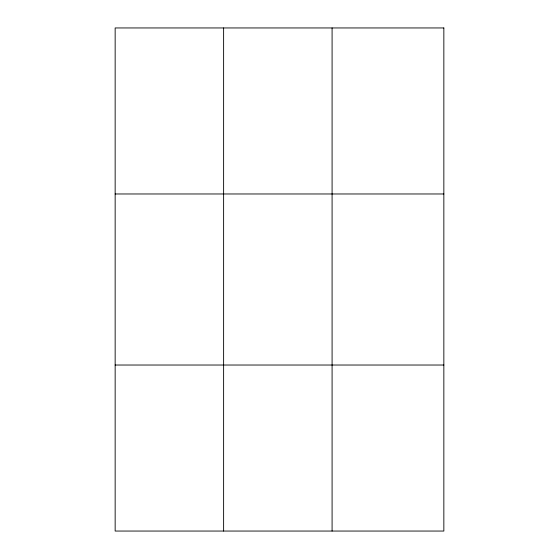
<?xml version="1.0" encoding="UTF-8"?>
<svg xmlns="http://www.w3.org/2000/svg" width="559" height="559" viewBox="0 0 559 559"><rect width="100%" height="100%" fill="white"/><g stroke="black" fill="none" stroke-linecap="round" stroke-linejoin="round"><path stroke-width="0.84" d="M223.621 27.95L223.621 531.05M332.088 27.95L332.088 531.05M115.154 193.973L443.846 193.973M115.154 365.027L443.846 365.027M443.846 27.95L443.846 531.05L115.154 531.05L115.154 27.95L443.846 27.95"/></g></svg>
